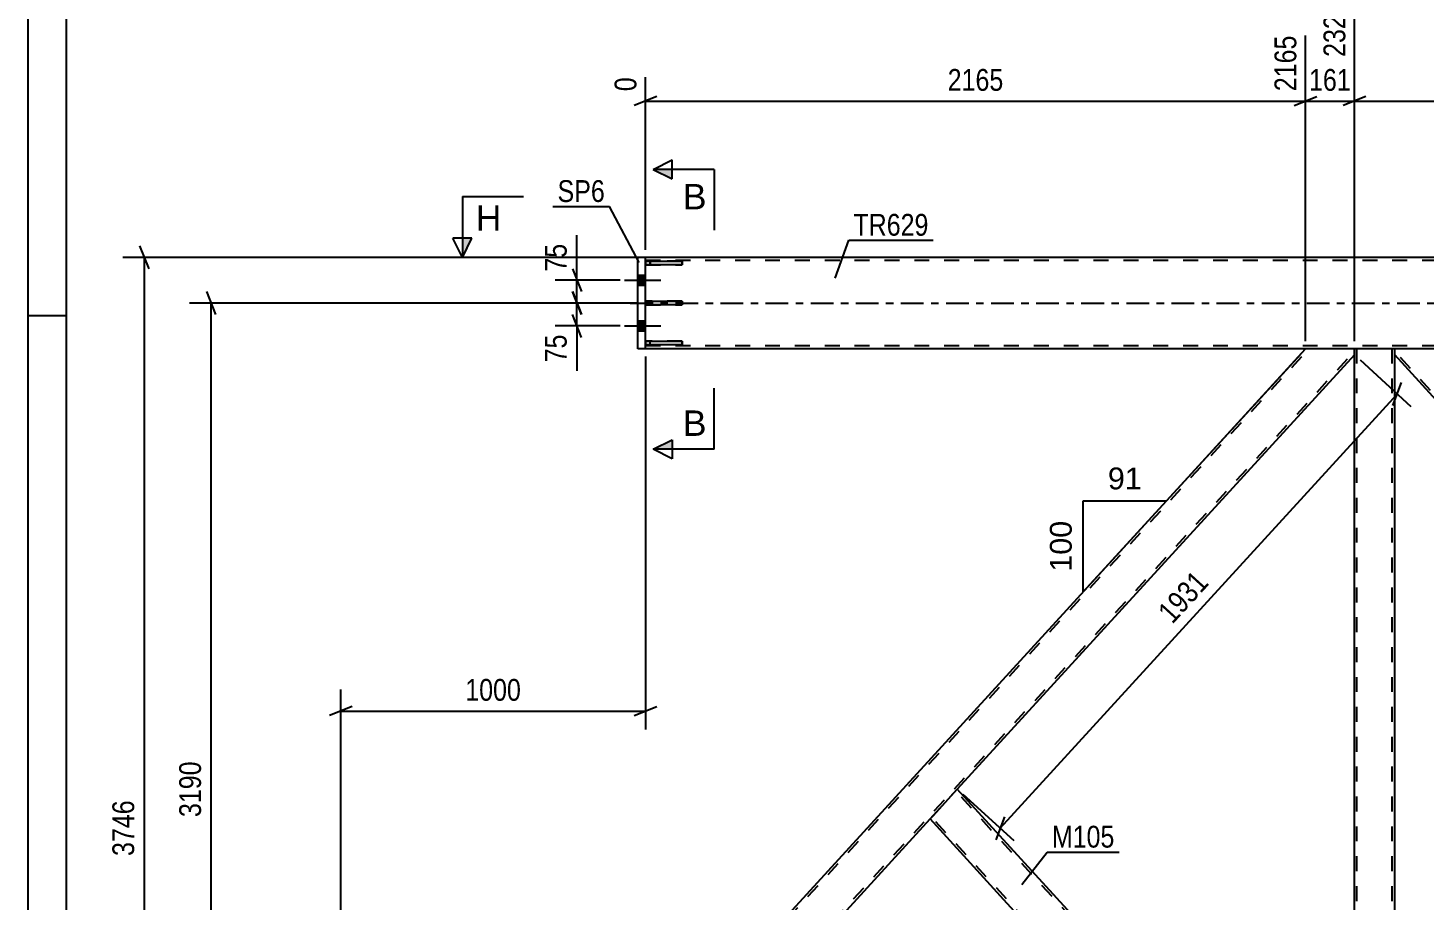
# Model space of a CAD drawing. Header units: millimetres. Extents: x -81 to 760, y -449 to 145.
# Drawn here: x -81.1 to 102.3, y -78.5 to 36.1 of the extents above; entities that cross this region are included whole.
import ezdxf

# ---------------------------------------------------------------- set-up
doc = ezdxf.new("R2010")
doc.units = ezdxf.units.MM
doc.linetypes.add('DXK_LINE_DOT2', pattern=[3.9198, 1.9599, -1.9599])
doc.linetypes.add('DXK_LINE_DOT3', pattern=[5.9187, 2.979, -0.9799, 0.9799, -0.9799])
doc.styles.add('Arial', font='ARIAL.TTF', dxfattribs={"height": 0.2})
doc.styles.add('Arial Narrow', font='ARIALN.TTF', dxfattribs={"height": 0.2})

# ---------------------------------------------------------------- blocks, each defined once
blk = doc.blocks.new('Unknown-122571161-1134')
at = {"color": 5, "linetype": 'Continuous'}
for p, q in [((-81.05, 145.34), (-81.05, -448.66)), ((-76.05, 140.34), (-76.05, -443.66)), ((-76.05, -1.66), (-81.05, -1.66))]:
    blk.add_line(p, q, dxfattribs=at)
blk = doc.blocks.new('Bolt-122571161-3496 - 3322')
at = {"linetype": 'Continuous'}
for points in [[(-1, 3.66), (-1, 2.34), (0, 2.34), (0, 3.66)], [(-1, 3.66), (-1, 2.34), (0, 2.34), (0, 3.66)], [(-1, -2.34), (-1, -3.66), (0, -3.66), (0, -2.34)], [(-1, -2.34), (-1, -3.66), (0, -3.66), (0, -2.34)]]:
    blk.add_hatch(color=1, dxfattribs=at).paths.add_polyline_path(points)
at = {"color": 1, "linetype": 'Continuous'}
for p, q in [((-2.76, 3), (2, 3)), ((-2.76, 3), (2, 3)), ((-1, 3.66), (0, 3.66)), ((-1, 3.66), (0, 3.66)), ((-1, 2.34), (0, 2.34)), ((-1, 2.34), (0, 2.34)), ((-2.76, -3), (2, -3)), ((-2.76, -3), (2, -3)), ((-1, -2.34), (0, -2.34)), ((-1, -2.34), (0, -2.34)), ((-1, -3.66), (0, -3.66)), ((-1, -3.66), (0, -3.66))]:
    blk.add_line(p, q, dxfattribs=at)
blk = doc.blocks.new('Part-122571161-3521 - 3322')
at = {"color": 2, "linetype": 'Continuous'}
for p, q in [((443.67, 6), (0, 6)), ((205.83, -6), (0, -6))]:
    blk.add_line(p, q, dxfattribs=at)
at = {"color": 7, "linetype": 'DXK_LINE_DOT2'}
for p, q in [((0, -6), (0, 6)), ((578.17, 5.6), (0, 5.6)), ((578.17, -5.6), (0, -5.6))]:
    blk.add_line(p, q, dxfattribs=at)
at = {"color": 7, "linetype": 'DXK_LINE_DOT3'}
blk.add_line((-2, 0), (578.17, 0), dxfattribs=at)
blk = doc.blocks.new('Part-122571161-3532 - 3322')
at = {"color": 7, "linetype": 'DXK_LINE_DOT2'}
for p, q in [((4.8, -5.02), (0, -5.02)), ((0, -5.02), (0, -5.5)), ((0, -5.5), (4.8, -5.5)), ((0.6, -5.5), (0.6, -5.02)), ((4.8, -5.5), (4.8, -5.02))]:
    blk.add_line(p, q, dxfattribs=at)
blk = doc.blocks.new('Part-122571161-3535 - 3322')
at = {"color": 7, "linetype": 'DXK_LINE_DOT2'}
for p, q in [((4.8, 5.5), (0, 5.5)), ((0, 5.5), (0, 5.02)), ((0, 5.02), (4.8, 5.02)), ((0.6, 5.5), (0.6, 5.02)), ((4.8, 5.02), (4.8, 5.5))]:
    blk.add_line(p, q, dxfattribs=at)
blk = doc.blocks.new('Part-122571161-3538 - 3322')
at = {"color": 7, "linetype": 'DXK_LINE_DOT2'}
for p, q in [((4.8, 0.24), (0, 0.24)), ((0, 0.24), (0, -0.24)), ((0.6, -0.24), (0.6, 0.24)), ((4.8, -0.24), (4.8, 0.24)), ((0, -0.24), (4.8, -0.24))]:
    blk.add_line(p, q, dxfattribs=at)
blk = doc.blocks.new('Part-122571161-3541 - 3322')
at = {"color": 2, "linetype": 'Continuous'}
for p, q in [((0, -5.5), (0, -5.02)), ((0, -5.02), (4.8, -5.02)), ((4.8, -5.5), (0, -5.5)), ((4.8, -5.02), (4.8, -5.5))]:
    blk.add_line(p, q, dxfattribs=at)
at = {"color": 7, "linetype": 'DXK_LINE_DOT2'}
blk.add_line((0.6, -5.5), (0.6, -5.02), dxfattribs=at)
blk = doc.blocks.new('Part-122571161-3544 - 3322')
at = {"color": 2, "linetype": 'Continuous'}
for p, q in [((0, 5.5), (4.8, 5.5)), ((0, 5.5), (0, 5.02)), ((4.8, 5.02), (0, 5.02)), ((4.8, 5.5), (4.8, 5.02))]:
    blk.add_line(p, q, dxfattribs=at)
at = {"color": 7, "linetype": 'DXK_LINE_DOT2'}
blk.add_line((0.6, 5.02), (0.6, 5.5), dxfattribs=at)
blk = doc.blocks.new('Part-122571161-3547 - 3322')
at = {"color": 2, "linetype": 'Continuous'}
for p, q in [((0, 0.24), (4.8, 0.24)), ((0, 0.24), (0, -0.24)), ((4.8, 0.24), (4.8, -0.24)), ((4.8, -0.24), (0, -0.24))]:
    blk.add_line(p, q, dxfattribs=at)
at = {"color": 7, "linetype": 'DXK_LINE_DOT2'}
blk.add_line((0.6, -0.24), (0.6, 0.24), dxfattribs=at)
blk = doc.blocks.new('Part-122571161-3617 - 3322')
at = {"color": 2, "linetype": 'Continuous'}
for p, q in [((-1, -6), (-1, 6)), ((0, 6), (-1, 6)), ((0, -6), (0, 6)), ((0, -6), (-1, -6))]:
    blk.add_line(p, q, dxfattribs=at)
blk = doc.blocks.new('Part-122571161-3662 - 3322')
at = {"color": 2, "linetype": 'Continuous'}
for p, q in [((37.77, -67.24), (40.91, -63.8)), ((93.03, -120.8), (40.91, -63.8)), ((37.33, -67.71), (37.77, -67.24)), ((86.6, -121.6), (37.33, -67.71)), ((93.03, -121.6), (93.03, -120.8))]:
    blk.add_line(p, q, dxfattribs=at)
at = {"color": 7, "linetype": 'DXK_LINE_DOT2'}
for p, q in [((93.03, -121.27), (40.69, -64.04)), ((37.37, -67.68), (37.77, -67.24)), ((37.55, -67.48), (37.57, -67.46)), ((87.04, -121.6), (37.55, -67.48)), ((93.03, -121.6), (86.6, -121.6)), ((93.03, -121.6), (93.03, -121.57))]:
    blk.add_line(p, q, dxfattribs=at)
blk = doc.blocks.new('Part-122571161-3702 - 3322')
at = {"color": 7, "linetype": 'DXK_LINE_DOT2'}
for p, q in [((98.31, -6), (93.03, -6)), ((93.03, -6.8), (93.03, -6)), ((93.35, -121.6), (93.35, -6)), ((97.99, -121.6), (97.99, -6)), ((98.31, -6.8), (98.31, -6)), ((93.03, -121.6), (93.03, -120.8)), ((98.31, -121.6), (98.31, -120.8)), ((98.31, -121.6), (93.03, -121.6))]:
    blk.add_line(p, q, dxfattribs=at)
at = {"color": 2, "linetype": 'Continuous'}
for p, q in [((93.03, -120.8), (93.03, -6.8)), ((98.31, -120.8), (98.31, -6.8))]:
    blk.add_line(p, q, dxfattribs=at)
blk = doc.blocks.new('Part-122571161-3747 - 3322')
at = {"color": 2, "linetype": 'Continuous'}
for p, q in [((98.31, -6.8), (98.31, -6)), ((150.42, -63.8), (98.31, -6.8)), ((154, -59.89), (104.73, -6)), ((153.57, -60.36), (150.42, -63.8)), ((153.87, -60.03), (153.57, -60.36)), ((154, -59.89), (153.87, -60.03))]:
    blk.add_line(p, q, dxfattribs=at)
at = {"color": 7, "linetype": 'DXK_LINE_DOT2'}
for p, q in [((104.73, -6), (98.31, -6)), ((150.64, -63.56), (98.31, -6.33)), ((153.78, -60.12), (104.3, -6)), ((153.73, -60.18), (153.57, -60.36)), ((153.87, -60.03), (153.78, -60.12)), ((150.64, -63.56), (150.66, -63.54))]:
    blk.add_line(p, q, dxfattribs=at)
blk = doc.blocks.new('Part-122571161-3752 - 3322')
at = {"color": 7, "linetype": 'DXK_LINE_DOT2'}
for p, q in [((203.7, -6), (98.31, -121.27)), ((209.69, -6.33), (104.3, -121.6)), ((209.69, -6), (203.27, -6)), ((209.69, -6.48), (209.69, -6)), ((154, -59.89), (150.42, -63.8)), ((157.58, -63.8), (154, -67.71)), ((104.73, -121.6), (98.31, -121.6))]:
    blk.add_line(p, q, dxfattribs=at)
at = {"color": 2, "linetype": 'Continuous'}
for p, q in [((203.27, -6), (154, -59.89)), ((209.69, -6.8), (157.58, -63.8)), ((209.69, -6.52), (209.69, -6.48)), ((209.69, -6.8), (209.69, -6.52)), ((150.42, -63.8), (98.31, -120.8)), ((154, -67.71), (104.73, -121.6)), ((98.31, -121.6), (98.31, -120.8))]:
    blk.add_line(p, q, dxfattribs=at)
blk = doc.blocks.new('Part-122571161-3757 - 3322')
at = {"color": 2, "linetype": 'Continuous'}
for p, q in [((-18.36, -120.8), (86.6, -6)), ((93.03, -6.8), (40.91, -63.8)), ((93.03, -6.8), (93.03, -6)), ((-11.94, -121.6), (37.33, -67.71)), ((-18.36, -121.6), (-18.36, -120.8))]:
    blk.add_line(p, q, dxfattribs=at)
at = {"color": 7, "linetype": 'DXK_LINE_DOT2'}
for p, q in [((-18.36, -121.27), (87.04, -6)), ((-12.37, -121.6), (93.03, -6.33)), ((93.03, -6), (86.6, -6)), ((37.33, -67.71), (40.91, -63.8)), ((-18.36, -121.41), (-18.36, -121.39)), ((-18.36, -121.6), (-11.94, -121.6))]:
    blk.add_line(p, q, dxfattribs=at)
blk = doc.blocks.new('StraightDimension-122571161-8299 - 3322')
at = {"color": 7, "linetype": 'Continuous'}
for p, q in [((93.03, -5), (93.03, 39.62)), ((86.6, -5), (86.6, 35.12)), ((85.1, 25.91), (88.1, 27.11)), ((86.6, 26.51), (93.03, 26.51)), ((94.53, 27.11), (91.53, 25.91))]:
    blk.add_line(p, q, dxfattribs=at)
at = {"color": 0}
blk.add_wipeout([(93.16, 27.26), (93.16, 31.46), (86.47, 31.46), (86.47, 27.26)], dxfattribs=at)
at = {"color": 3, "style": 'Arial Narrow'}
blk.add_text('161', height=2.863, dxfattribs=at).set_placement((87.07, 27.86))
at = {"color": 0, "linetype": 'Continuous'}
blk.add_wipeout([(92.43, 40.22), (88.23, 40.22), (88.23, 31.71), (92.43, 31.71)], dxfattribs=at)
at = {"color": 3, "linetype": 'Continuous', "style": 'Arial Narrow'}
blk.add_text('2326', height=2.863, rotation=90.0002, dxfattribs=at).set_placement((91.83, 32.31))
blk = doc.blocks.new('StraightDimension-122571161-3886 - 3322')
at = {"color": 7, "linetype": 'Continuous'}
for p, q in [((0, -7), (0, -55.95)), ((-40, -115.8), (-40, -50.7)), ((-38.5, -52.95), (-41.5, -54.15)), ((-1.5, -54.15), (1.5, -52.95)), ((-40, -53.55), (0, -53.55))]:
    blk.add_line(p, q, dxfattribs=at)
at = {"color": 0}
blk.add_wipeout([(-15.74, -52.8), (-15.74, -48.6), (-24.26, -48.6), (-24.26, -52.8)], dxfattribs=at)
at = {"color": 3, "style": 'Arial Narrow'}
blk.add_text('1000', height=2.863, dxfattribs=at).set_placement((-23.66, -52.2))
blk = doc.blocks.new('StraightDimension-122571161-3863 - 3322')
at = {"color": 7, "linetype": 'Continuous'}
for p, q in [((-1, 0), (-11.85, 0)), ((-9.6, 1.5), (-8.4, -1.5)), ((-9, -3), (-9, 0)), ((-8.4, -4.5), (-9.6, -1.5)), ((-3.33, -3), (-11.85, -3))]:
    blk.add_line(p, q, dxfattribs=at)
at = {"color": 0}
blk.add_wipeout([(-9.75, -3.53), (-13.95, -3.53), (-13.95, -8.38), (-9.75, -8.38)], dxfattribs=at)
at = {"color": 7, "linetype": 'Continuous'}
blk.add_line((-9, -3), (-9, -8.91), dxfattribs=at)
blk.add_line((-9, -3), (-9, -8.91), dxfattribs=at)
at = {"color": 3, "style": 'Arial Narrow'}
blk.add_text('75', height=2.863, rotation=90.0002, dxfattribs=at).set_placement((-10.35, -7.78))
blk = doc.blocks.new('StraightDimension-122571161-3872 - 3322')
at = {"color": 7, "linetype": 'Continuous'}
for p, q in [((-9.6, 4.5), (-8.4, 1.5)), ((-3.33, 3), (-11.85, 3)), ((-9, 0), (-9, 3)), ((-1, 0), (-11.85, 0)), ((-8.4, -1.5), (-9.6, 1.5))]:
    blk.add_line(p, q, dxfattribs=at)
at = {"color": 0}
blk.add_wipeout([(-9.75, 8.38), (-13.95, 8.38), (-13.95, 3.52), (-9.75, 3.52)], dxfattribs=at)
at = {"color": 7, "linetype": 'Continuous'}
blk.add_line((-9, 3), (-9, 8.91), dxfattribs=at)
blk.add_line((-9, 3), (-9, 8.91), dxfattribs=at)
at = {"color": 3, "style": 'Arial Narrow'}
blk.add_text('75', height=2.863, rotation=90.0002, dxfattribs=at).set_placement((-10.35, 4.13))
blk = doc.blocks.new('StraightDimension-122571161-3899 - 3322')
at = {"color": 7, "linetype": 'Continuous'}
for p, q in [((-1, 0), (-59.84, 0)), ((-56.39, -1.5), (-57.59, 1.5)), ((-56.99, -127.6), (-56.99, 0)), ((-57.59, -126.1), (-56.39, -129.1)), ((-41, -127.6), (-59.84, -127.6))]:
    blk.add_line(p, q, dxfattribs=at)
at = {"color": 0}
blk.add_wipeout([(-57.74, -59.54), (-61.94, -59.54), (-61.94, -68.06), (-57.74, -68.06)], dxfattribs=at)
at = {"color": 3, "style": 'Arial Narrow'}
blk.add_text('3190', height=2.863, rotation=90.0002, dxfattribs=at).set_placement((-58.34, -67.46))
blk = doc.blocks.new('AngleDimension-122571161-3907 - 3322')
at = {"color": 7, "linetype": 'Continuous'}
for p, q in [((85.93, -6.74), (68.36, -25.95)), ((57.43, -25.95), (68.36, -25.95)), ((57.43, -37.91), (68.36, -25.95)), ((57.43, -37.91), (57.43, -25.95))]:
    blk.add_line(p, q, dxfattribs=at)
at = {"color": 0}
for points in [[(65.72, -25.05), (65.72, -20.85), (60.07, -20.85), (60.07, -25.05)], [(56.53, -27.99), (52.33, -27.99), (52.33, -35.86), (56.53, -35.86)]]:
    blk.add_wipeout(points, dxfattribs=at)
at = {"color": 3, "style": 'Arial'}
blk.add_text('91', height=2.865, dxfattribs=at).set_placement((60.67, -24.45))
blk.add_text('100', height=2.865, rotation=90.0002, dxfattribs=at).set_placement((55.93, -35.26))
blk = doc.blocks.new('StraightDimension-122571161-3921 - 3322')
at = {"color": 7, "linetype": 'Continuous'}
for p, q in [((93.76, -7.47), (100.42, -13.56)), ((98.08, -13.45), (99.22, -10.43)), ((46.54, -68.94), (98.65, -11.94)), ((41.65, -64.47), (48.31, -70.56)), ((47.11, -67.43), (45.97, -70.45))]:
    blk.add_line(p, q, dxfattribs=at)
at = {"color": 0}
blk.add_wipeout([(74.91, -36.8), (71.81, -33.96), (66.07, -40.24), (69.17, -43.08)], dxfattribs=at)
at = {"color": 3, "style": 'Arial Narrow'}
blk.add_text('1931', height=2.863, rotation=47.5612, dxfattribs=at).set_placement((69.13, -42.23))
blk = doc.blocks.new('StraightDimension-122571161-4541 - 3322')
at = {"color": 7, "linetype": 'Continuous'}
for p, q in [((-65.16, 4.5), (-66.36, 7.5)), ((-1, 6), (-68.61, 6)), ((-65.76, -143.83), (-65.76, 6))]:
    blk.add_line(p, q, dxfattribs=at)
at = {"color": 0}
blk.add_wipeout([(-66.51, -64.66), (-70.71, -64.66), (-70.71, -73.17), (-66.51, -73.17)], dxfattribs=at)
at = {"color": 3, "style": 'Arial Narrow'}
blk.add_text('3746', height=2.863, rotation=90.0002, dxfattribs=at).set_placement((-67.11, -72.57))
blk = doc.blocks.new('StraightDimension-122571161-8298 - 3322')
at = {"color": 7, "linetype": 'Continuous'}
for p, q in [((93.03, -5), (93.03, 39.62)), ((203.27, -5), (203.27, 35.12)), ((94.53, 27.11), (91.53, 25.91)), ((93.03, 26.51), (203.27, 26.51)), ((201.77, 25.91), (204.77, 27.11))]:
    blk.add_line(p, q, dxfattribs=at)
at = {"color": 0, "linetype": 'Continuous'}
blk.add_wipeout([(202.67, 35.72), (198.47, 35.72), (198.47, 27.21), (202.67, 27.21)], dxfattribs=at)
at = {"color": 0}
blk.add_wipeout([(152.41, 27.26), (152.41, 31.46), (143.89, 31.46), (143.89, 27.26)], dxfattribs=at)
at = {"color": 3, "linetype": 'Continuous', "style": 'Arial Narrow'}
blk.add_text('5082', height=2.863, rotation=90.0002, dxfattribs=at).set_placement((202.07, 27.81))
at = {"color": 3, "style": 'Arial Narrow'}
blk.add_text('2756', height=2.863, dxfattribs=at).set_placement((144.49, 27.86))
blk = doc.blocks.new('StraightDimension-122571161-8300 - 3322')
at = {"color": 7, "linetype": 'Continuous'}
for p, q in [((86.6, -5), (86.6, 35.12)), ((0, 7), (0, 29.64)), ((1.5, 27.11), (-1.5, 25.91)), ((0, 26.51), (86.6, 26.51)), ((85.1, 25.91), (88.1, 27.11))]:
    blk.add_line(p, q, dxfattribs=at)
at = {"color": 0, "linetype": 'Continuous'}
for points in [[(86, 35.72), (81.8, 35.72), (81.8, 27.21), (86, 27.21)], [(-0.6, 30.24), (-4.8, 30.24), (-4.8, 27.21), (-0.6, 27.21)]]:
    blk.add_wipeout(points, dxfattribs=at)
at = {"color": 0}
blk.add_wipeout([(47.56, 27.26), (47.56, 31.46), (39.05, 31.46), (39.05, 27.26)], dxfattribs=at)
at = {"color": 3, "linetype": 'Continuous', "style": 'Arial Narrow'}
for s, height, p in [('2165', 2.863, (85.4, 27.81)), ('0', 2.86, (-1.2, 27.81))]:
    blk.add_text(s, height=height, rotation=90.0002, dxfattribs=at).set_placement(p)
at = {"color": 3, "style": 'Arial Narrow'}
blk.add_text('2165', height=2.863, dxfattribs=at).set_placement((39.65, 27.86))
blk = doc.blocks.new('Mark-122571161-3517 - 3322')
at = {"color": 0}
blk.add_wipeout([(37.15, 8.84), (37.15, 11.84), (27.28, 11.84), (27.28, 8.84)], dxfattribs=at)
blk.add_wipeout([(37.15, 8.84), (37.15, 11.84), (27.28, 11.84), (27.28, 8.84)], dxfattribs=at)
at = {"color": 30, "linetype": 'Continuous'}
for p, q in [((24.87, 3.27), (26.68, 8.24)), ((26.68, 8.24), (37.75, 8.24))]:
    blk.add_line(p, q, dxfattribs=at)
at = {"color": 3, "style": 'Arial Narrow'}
blk.add_text('TR629', height=2.863, dxfattribs=at).set_placement((27.28, 8.84))
blk = doc.blocks.new('Mark-122571161-3613 - 3322')
at = {"color": 0}
blk.add_wipeout([(-5.33, 13.27), (-5.33, 16.27), (-11.55, 16.27), (-11.55, 13.27)], dxfattribs=at)
blk.add_wipeout([(-5.33, 13.27), (-5.33, 16.27), (-11.55, 16.27), (-11.55, 13.27)], dxfattribs=at)
at = {"color": 30, "linetype": 'Continuous'}
for p in [(-12.15, 12.67), (-0.85, 5.31)]:
    blk.add_line(p, (-4.73, 12.67), dxfattribs=at)
at = {"color": 3, "style": 'Arial Narrow'}
blk.add_text('SP6', height=2.863, dxfattribs=at).set_placement((-11.55, 13.27))
blk = doc.blocks.new('Mark-122571161-3658 - 3322')
at = {"color": 0}
blk.add_wipeout([(61.54, -71.47), (61.54, -68.47), (53.32, -68.47), (53.32, -71.47)], dxfattribs=at)
blk.add_wipeout([(61.54, -71.47), (61.54, -68.47), (53.32, -68.47), (53.32, -71.47)], dxfattribs=at)
at = {"color": 30, "linetype": 'Continuous'}
for p, q in [((49.39, -76.31), (52.72, -72.07)), ((52.72, -72.07), (62.14, -72.07))]:
    blk.add_line(p, q, dxfattribs=at)
at = {"color": 3, "style": 'Arial Narrow'}
blk.add_text('M105', height=2.863, dxfattribs=at).set_placement((53.32, -71.47))
blk = doc.blocks.new('SectionMark-122571161-4574 - 3322')
at = {"linetype": 'Continuous'}
for points in [[(3.5, 17.55), (3.5, 16.3), (1, 17.55)], [(3.5, -17.93), (3.5, -19.18), (1, -19.18)]]:
    blk.add_hatch(color=6, dxfattribs=at).paths.add_polyline_path(points)
at = {"color": 6, "linetype": 'Continuous'}
for p, q in [((1, 17.55), (3.5, 18.8)), ((3.5, 16.3), (3.5, 18.8)), ((9, 17.55), (1, 17.55)), ((1, 17.55), (3.5, 16.3)), ((9, 17.55), (9, 9.55)), ((9, -19.18), (9, -11.18)), ((1, -19.18), (3.5, -17.93)), ((3.5, -17.93), (3.5, -20.43)), ((9, -19.18), (1, -19.18)), ((3.5, -20.43), (1, -19.18))]:
    blk.add_line(p, q, dxfattribs=at)
at = {"color": 0, "linetype": 'Continuous'}
for points in [[(8, 12.3), (8, 15.8), (4.89, 15.8), (4.89, 12.3)], [(8, -17.43), (8, -13.93), (4.89, -13.93), (4.89, -17.43)]]:
    blk.add_wipeout(points, dxfattribs=at)
at = {"color": 3, "linetype": 'Continuous', "style": 'Arial'}
for p in [(4.89, 12.3), (4.89, -17.43)]:
    blk.add_text('B', height=3.34, dxfattribs=at).set_placement(p)
blk = doc.blocks.new('SectionMark-122571161-4600 - 3322')
at = {"linetype": 'Continuous'}
blk.add_hatch(color=6, dxfattribs=at).paths.add_polyline_path([(-24.04, 8.5), (-22.79, 8.5), (-24.04, 6)])
at = {"color": 6, "linetype": 'Continuous'}
for p, q in [((-24.04, 14), (-16.04, 14)), ((-24.04, 14), (-24.04, 6)), ((-24.04, 6), (-25.29, 8.5)), ((-22.79, 8.5), (-25.29, 8.5)), ((-24.04, 6), (-22.79, 8.5))]:
    blk.add_line(p, q, dxfattribs=at)
at = {"color": 0, "linetype": 'Continuous'}
blk.add_wipeout([(-18.92, 9.5), (-18.92, 13), (-22.29, 13), (-22.29, 9.5)], dxfattribs=at)
at = {"color": 3, "linetype": 'Continuous', "style": 'Arial'}
blk.add_text('H', height=3.34, dxfattribs=at).set_placement((-22.29, 9.5))

msp = doc.modelspace()

# ---------------------------------------------------------------- block references
for name in ['Unknown-122571161-1134', 'Part-122571161-3521 - 3322', 'Part-122571161-3617 - 3322', 'Part-122571161-3535 - 3322', 'Part-122571161-3544 - 3322', 'Bolt-122571161-3496 - 3322', 'Part-122571161-3538 - 3322', 'Part-122571161-3547 - 3322', 'Part-122571161-3532 - 3322', 'Part-122571161-3541 - 3322', 'Part-122571161-3757 - 3322', 'Part-122571161-3702 - 3322', 'Part-122571161-3747 - 3322', 'Part-122571161-3752 - 3322', 'Part-122571161-3662 - 3322']:
    msp.add_blockref(name, (0, 0))

# ---------------------------------------------------------------- next in the draw order: block references
for name in ['StraightDimension-122571161-8299 - 3322', 'StraightDimension-122571161-3886 - 3322', 'AngleDimension-122571161-3907 - 3322']:
    msp.add_blockref(name, (0, 0))

# ---------------------------------------------------------------- next in the draw order: block references
for name in ['StraightDimension-122571161-3863 - 3322', 'StraightDimension-122571161-3921 - 3322']:
    msp.add_blockref(name, (0, 0))

# ---------------------------------------------------------------- next in the draw order: block references
msp.add_blockref('StraightDimension-122571161-3872 - 3322', (0, 0))

# ---------------------------------------------------------------- next in the draw order: block references
msp.add_blockref('StraightDimension-122571161-3899 - 3322', (0, 0))

# ---------------------------------------------------------------- next in the draw order: block references
msp.add_blockref('StraightDimension-122571161-4541 - 3322', (0, 0))

# ---------------------------------------------------------------- next in the draw order: block references
for name in ['StraightDimension-122571161-8298 - 3322', 'StraightDimension-122571161-8300 - 3322', 'Mark-122571161-3658 - 3322']:
    msp.add_blockref(name, (0, 0))

# ---------------------------------------------------------------- next in the draw order: block references
for name in ['SectionMark-122571161-4574 - 3322', 'Mark-122571161-3613 - 3322', 'Mark-122571161-3517 - 3322']:
    msp.add_blockref(name, (0, 0))

# ---------------------------------------------------------------- next in the draw order: block references
msp.add_blockref('SectionMark-122571161-4600 - 3322', (0, 0))

doc.saveas('drawing.dxf')
